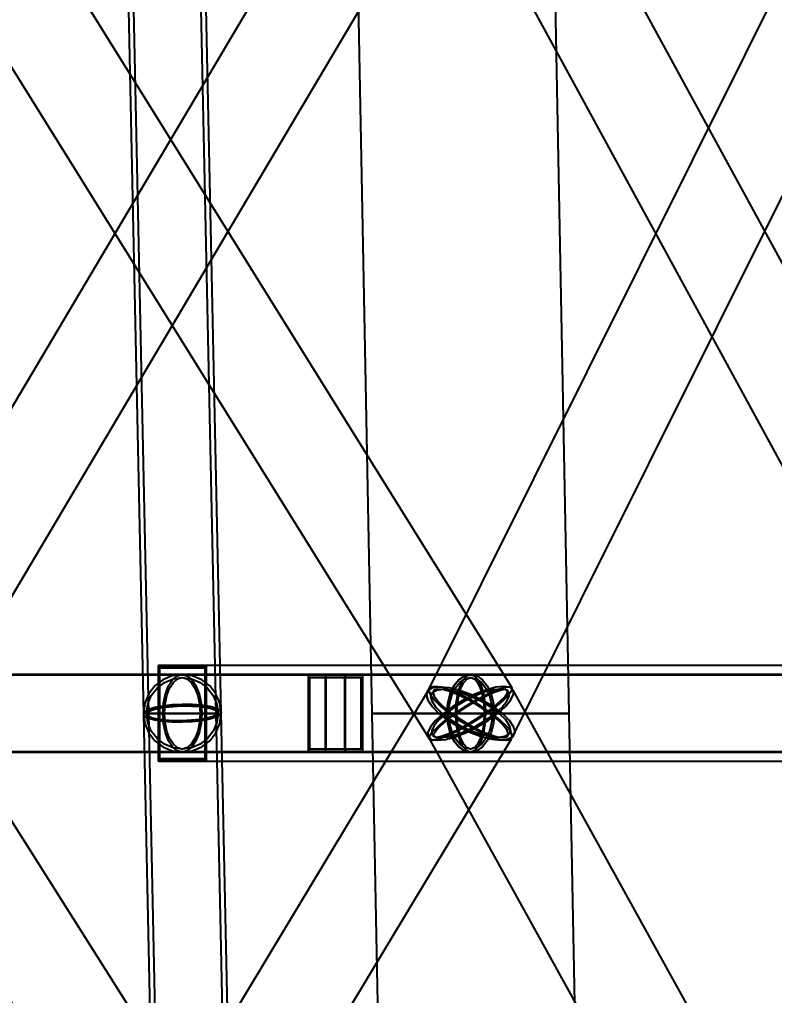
# Model space of a CAD drawing. Header units: millimetres. Extents: x -123812 to 252100, y -3000 to 639000.
# Drawn here: x 3984 to 7939, y 398522 to 403634 of the extents above; entities that cross this region are included whole.
import ezdxf

# ---------------------------------------------------------------- set-up
doc = ezdxf.new("R2010")
doc.units = ezdxf.units.MM
doc.layers.add('D-STR-DIM', color=7, linetype='Continuous', lineweight=13)
doc.layers.add('D-STR-STRC', color=7, linetype='Continuous', lineweight=25)
doc.styles.add('OpenSansCondensed-Light', font='OpenSansCondensed-Light.ttf')
doc.styles.add('TOWER_UNICODE', font='Arial Unicode.ttf')
doc.dimstyles.new('EZDXF', dxfattribs={"dimtxt": 0.25, "dimasz": 0.175, "dimexe": 0.375, "dimexo": 0.125, "dimgap": 0.1, "dimtad": 1, "dimlfac": 100, "dimzin": 12, "dimdsep": 46, "dimtxsty": 'OpenSansCondensed-Light', "dimblk": 'ARCHTICK', "dimcen": 2.5, "dimazin": 3, "dimtfac": 0.5, "dimtmove": 2, "dimatfit": 3})

# ---------------------------------------------------------------- blocks, each defined once
blk = doc.blocks.new('_ARCHTICK')
at = {"color": 0, "linetype": 'BYBLOCK', "const_width": 0.15}
blk.add_lwpolyline([(-0.5, -0.5), (0.5, 0.5)], dxfattribs=at)

msp = doc.modelspace()

# ---------------------------------------------------------------- linework, layer by layer
at = {"layer": 'D-STR-STRC'}
for points in [[(4101.4, 424995.9), (4633.8, 399995.9), (4640.7, 399985.1), (4661, 399975.4), (4693.3, 399967.4), (4735.4, 399961.6), (4784.4, 399958.4), (4837, 399958), (4889.5, 399960.5), (4938.5, 399965.7), (4980.6, 399973.2), (5012.9, 399982.6), (5033.2, 399993.1), (5040.1, 400004.1), (4507.7, 425004.1)], [(3020.1, 404865), (6132.1, 399865), (6146.8, 399860.3), (6175.2, 399865), (6215.3, 399879), (6264.4, 399901.2), (6319.2, 399930.1), (6375.8, 399963.8), (6430.5, 400000), (6479.5, 400036.2), (6519.6, 400069.9), (6547.8, 400098.8), (6562.4, 400121), (6562.3, 400135), (3450.3, 405135)], [(3498.6, 399865), (6463, 404865), (6470.7, 404879), (6463.3, 404901.2), (6441.4, 404930.1), (6406.4, 404963.8), (6360.8, 405000), (6307.6, 405036.2), (6250.5, 405069.9), (6193.4, 405098.8), (6140.1, 405121), (6094.3, 405135), (6059.1, 405139.7), (6037, 405135), (3072.5, 400135)], [(6026.7, 404879), (8753, 399879), (8769.9, 399865), (8800.8, 399860.3), (8843.7, 399865), (8895.6, 399879), (8953, 399901.2), (9012, 399930.1), (9068.6, 399963.8), (9118.9, 400000), (9159.5, 400036.2), (9187.6, 400069.9), (9201.3, 400098.8), (9199.6, 400121), (6473.3, 405121)], [(8616.8, 405121), (6125.2, 400121), (6116.3, 400098.8), (6123.1, 400069.9), (6145.2, 400036.2), (6181.1, 400000), (6228.3, 399963.8), (6283.5, 399930.1), (6343.2, 399901.2), (6403.1, 399879), (6459.2, 399865), (6507.7, 399860.3), (6545.2, 399865), (6569.2, 399879), (9060.8, 404879)], [(0, 399796.8), (4837, 399796.8), (4863.3, 399803.7), (4887.8, 399824), (4908.8, 399856.3), (4925, 399898.4), (4935.1, 399947.4), (4938.6, 400000), (4935.1, 400052.6), (4925, 400101.6), (4908.8, 400143.7), (4887.8, 400176), (4863.3, 400196.3), (4837, 400203.2), (0, 400203.2)], [(0, 399796.8), (4837, 399796.8), (4863.3, 399803.7), (4887.8, 399824), (4908.8, 399856.3), (4925, 399898.4), (4935.1, 399947.4), (4938.6, 400000), (4935.1, 400052.6), (4925, 400101.6), (4908.8, 400143.7), (4887.8, 400176), (4863.3, 400196.3), (4837, 400203.2), (0, 400203.2)], [(3285.6, 399796.8), (6347.2, 399796.8), (6367.3, 399803.7), (6386.1, 399824), (6402.2, 399856.3), (6414.6, 399898.4), (6422.3, 399947.4), (6425, 400000), (6422.3, 400052.6), (6414.6, 400101.6), (6402.2, 400143.7), (6386.1, 400176), (6367.3, 400196.3), (6347.2, 400203.2), (3285.6, 400203.2)], [(3285.6, 399796.8), (6347.2, 399796.8), (6367.3, 399803.7), (6386.1, 399824), (6402.2, 399856.3), (6414.6, 399898.4), (6422.3, 399947.4), (6425, 400000), (6422.3, 400052.6), (6414.6, 400101.6), (6402.2, 400143.7), (6386.1, 400176), (6367.3, 400196.3), (6347.2, 400203.2), (3285.6, 400203.2)], [(8976.3, 400203.2), (6347.2, 400203.2), (6315.2, 400196.3), (6285.4, 400176), (6259.8, 400143.7), (6240.1, 400101.6), (6227.7, 400052.6), (6223.5, 400000), (6227.7, 399947.4), (6240.1, 399898.4), (6259.8, 399856.3), (6285.4, 399824), (6315.2, 399803.7), (6347.2, 399796.8), (8976.3, 399796.8)], [(8976.3, 400203.2), (6347.2, 400203.2), (6315.2, 400196.3), (6285.4, 400176), (6259.8, 400143.7), (6240.1, 400101.6), (6227.7, 400052.6), (6223.5, 400000), (6227.7, 399947.4), (6240.1, 399898.4), (6259.8, 399856.3), (6285.4, 399824), (6315.2, 399803.7), (6347.2, 399796.8), (8976.3, 399796.8)], [(6658.6, 395136.4), (3499.8, 400136.4), (3484.9, 400141.2), (3456.5, 400136.4), (3416.5, 400122.3), (3367.5, 400099.9), (3312.9, 400070.6), (3256.5, 400036.6), (3202, 400000), (3153.3, 399963.4), (3113.5, 399929.4), (3085.5, 399900.1), (3071.1, 399877.7), (3071.4, 399863.6), (6230.2, 394863.6)], [(3548.1, 394863.6), (6559.4, 399863.6), (6567.1, 399877.7), (6559.8, 399900.1), (6538, 399929.4), (6503.2, 399963.4), (6457.8, 400000), (6404.8, 400036.6), (6347.9, 400070.6), (6291, 400099.9), (6237.9, 400122.3), (6192.2, 400136.4), (6157.2, 400141.2), (6135, 400136.4), (3123.7, 395136.4)], [(9336.4, 395122.3), (6569.8, 400122.3), (6552.8, 400136.4), (6521.8, 400141.2), (6478.9, 400136.4), (6427.1, 400122.3), (6369.8, 400099.9), (6310.9, 400070.6), (6254.5, 400036.6), (6204.5, 400000), (6164.1, 399963.4), (6136.3, 399929.4), (6122.8, 399900.1), (6124.6, 399877.7), (8891.2, 394877.7)], [(5572.5, 375004.1), (5040.1, 400004.1), (5033.2, 400016), (5012.9, 400026.9), (4980.6, 400035.9), (4938.5, 400042.4), (4889.5, 400046.1), (4837, 400046.6), (4784.4, 400044), (4735.4, 400038.3), (4693.3, 400030.1), (4661, 400019.8), (4640.7, 400008.1), (4633.8, 399995.9), (5166.2, 374995.9)]]:
    msp.add_lwpolyline(points, dxfattribs=at)
for points in [[(4126.8, 425000), (4659.2, 400000), (5014.8, 400000), (4482.4, 425000)], [(4126.8, 425000), (4659.2, 400000), (5014.8, 400000), (4482.4, 425000)], [(5733.4, 405000), (5830.1, 400000), (6864.3, 400000), (6766.6, 405000)], [(5733.4, 405000), (5830.1, 400000), (6864.3, 400000), (6766.6, 405000)], [(4712, 399750), (9891.6, 399750), (9891.6, 400250), (4712, 400250)], [(4962, 400250), (4712, 400250), (4712, 399750), (4962, 399750)], [(4712, 399750), (9891.6, 399750), (9891.6, 400250), (4712, 400250)], [(4712, 400250), (4962, 400250), (4962, 399750), (4712, 399750)], [(4956, 400238), (4718, 400238), (4718, 399762), (4956, 399762)], [(4718, 400238), (4956, 400238), (4956, 399762), (4718, 399762)], [(-51.8, 399800), (5690.5, 399800), (5690.5, 400200), (-51.8, 400200)], [(-51.8, 399800), (5690.5, 399800), (5690.5, 400200), (-51.8, 400200)], [(4633.8, 400000), (4640.7, 399947.4), (4661, 399898.4), (4693.3, 399856.3), (4735.4, 399824), (4784.4, 399803.7), (4837, 399796.8), (4889.6, 399803.7), (4938.6, 399824), (4980.6, 399856.3), (5012.9, 399898.4), (5033.2, 399947.4), (5040.2, 400000), (5033.2, 400052.6), (5012.9, 400101.6), (4980.6, 400143.7), (4938.6, 400176), (4889.6, 400196.3), (4837, 400203.2), (4784.4, 400196.3), (4735.4, 400176), (4693.3, 400143.7), (4661, 400101.6), (4640.7, 400052.6)], [(5024.2, 400000), (5017.8, 399951.5), (4999.1, 399906.4), (4969.3, 399867.6), (4930.6, 399837.9), (4885.4, 399819.2), (4837, 399812.8), (4788.5, 399819.2), (4743.4, 399837.9), (4704.6, 399867.6), (4674.8, 399906.4), (4656.1, 399951.5), (4649.8, 400000), (4656.1, 400048.5), (4674.8, 400093.6), (4704.6, 400132.4), (4743.4, 400162.1), (4788.5, 400180.8), (4837, 400187.2), (4885.4, 400180.8), (4930.6, 400162.1), (4969.3, 400132.4), (4999.1, 400093.6), (5017.8, 400048.5)], [(4938.6, 400000), (4935.1, 399947.4), (4925, 399898.4), (4908.8, 399856.3), (4887.8, 399824), (4863.3, 399803.7), (4837, 399796.8), (4810.7, 399803.7), (4786.2, 399824), (4765.1, 399856.3), (4749, 399898.4), (4738.8, 399947.4), (4735.4, 400000), (4738.8, 400052.6), (4749, 400101.6), (4765.1, 400143.7), (4786.2, 400176), (4810.7, 400196.3), (4837, 400203.2), (4863.3, 400196.3), (4887.8, 400176), (4908.8, 400143.7), (4925, 400101.6), (4935.1, 400052.6)], [(4938.6, 400000), (4935.1, 399947.4), (4925, 399898.4), (4908.8, 399856.3), (4887.8, 399824), (4863.3, 399803.7), (4837, 399796.8), (4810.7, 399803.7), (4786.2, 399824), (4765.1, 399856.3), (4749, 399898.4), (4738.8, 399947.4), (4735.4, 400000), (4738.8, 400052.6), (4749, 400101.6), (4765.1, 400143.7), (4786.2, 400176), (4810.7, 400196.3), (4837, 400203.2), (4863.3, 400196.3), (4887.8, 400176), (4908.8, 400143.7), (4925, 400101.6), (4935.1, 400052.6)], [(4930.6, 400000), (4927.4, 399951.5), (4918, 399906.4), (4903.2, 399867.6), (4883.8, 399837.9), (4861.2, 399819.2), (4837, 399812.8), (4812.7, 399819.2), (4790.2, 399837.9), (4770.8, 399867.6), (4755.9, 399906.4), (4746.6, 399951.5), (4743.4, 400000), (4746.6, 400048.5), (4755.9, 400093.6), (4770.8, 400132.4), (4790.2, 400162.1), (4812.7, 400180.8), (4837, 400187.2), (4861.2, 400180.8), (4883.8, 400162.1), (4903.2, 400132.4), (4918, 400093.6), (4927.4, 400048.5)], [(4930.6, 400000), (4927.4, 399951.5), (4918, 399906.4), (4903.2, 399867.6), (4883.8, 399837.9), (4861.2, 399819.2), (4837, 399812.8), (4812.7, 399819.2), (4790.2, 399837.9), (4770.8, 399867.6), (4755.9, 399906.4), (4746.6, 399951.5), (4743.4, 400000), (4746.6, 400048.5), (4755.9, 400093.6), (4770.8, 400132.4), (4790.2, 400162.1), (4812.7, 400180.8), (4837, 400187.2), (4861.2, 400180.8), (4883.8, 400162.1), (4903.2, 400132.4), (4918, 400093.6), (4927.4, 400048.5)], [(5497.3, 399800), (9908, 399800), (9908, 400200), (5497.3, 400200)], [(5497.3, 400200), (5780.1, 400200), (5780.1, 399800), (5497.3, 399800)], [(5497.3, 399800), (9908, 399800), (9908, 400200), (5497.3, 400200)], [(5497.3, 400200), (5780.1, 400200), (5780.1, 399800), (5497.3, 399800)], [(5505.8, 400188), (5771.7, 400188), (5771.7, 399812), (5505.8, 399812)], [(5505.8, 400188), (5771.7, 400188), (5771.7, 399812), (5505.8, 399812)], [(5587, 400200), (5690.5, 400200), (5690.5, 399800), (5587, 399800)], [(5587, 400200), (5690.5, 400200), (5690.5, 399800), (5587, 399800)], [(5590.1, 400188), (5687.4, 400188), (5687.4, 399812), (5590.1, 399812)], [(5590.1, 400188), (5687.4, 400188), (5687.4, 399812), (5590.1, 399812)], [(6470.9, 400000), (6466.7, 399947.4), (6454.3, 399898.4), (6434.7, 399856.3), (6409.1, 399824), (6379.2, 399803.7), (6347.2, 399796.8), (6315.2, 399803.7), (6285.4, 399824), (6259.8, 399856.3), (6240.1, 399898.4), (6227.7, 399947.4), (6223.5, 400000), (6227.7, 400052.6), (6240.1, 400101.6), (6259.8, 400143.7), (6285.4, 400176), (6315.2, 400196.3), (6347.2, 400203.2), (6379.2, 400196.3), (6409.1, 400176), (6434.7, 400143.7), (6454.3, 400101.6), (6466.7, 400052.6)], [(6470.9, 400000), (6466.7, 399947.4), (6454.3, 399898.4), (6434.7, 399856.3), (6409.1, 399824), (6379.2, 399803.7), (6347.2, 399796.8), (6315.2, 399803.7), (6285.4, 399824), (6259.8, 399856.3), (6240.1, 399898.4), (6227.7, 399947.4), (6223.5, 400000), (6227.7, 400052.6), (6240.1, 400101.6), (6259.8, 400143.7), (6285.4, 400176), (6315.2, 400196.3), (6347.2, 400203.2), (6379.2, 400196.3), (6409.1, 400176), (6434.7, 400143.7), (6454.3, 400101.6), (6466.7, 400052.6)], [(6461.2, 400000), (6457.3, 399951.5), (6445.9, 399906.4), (6427.8, 399867.6), (6404.2, 399837.9), (6376.7, 399819.2), (6347.2, 399812.8), (6317.7, 399819.2), (6290.2, 399837.9), (6266.6, 399867.6), (6248.5, 399906.4), (6237.1, 399951.5), (6233.3, 400000), (6237.1, 400048.5), (6248.5, 400093.6), (6266.6, 400132.4), (6290.2, 400162.1), (6317.7, 400180.8), (6347.2, 400187.2), (6376.7, 400180.8), (6404.2, 400162.1), (6427.8, 400132.4), (6445.9, 400093.6), (6457.3, 400048.5)], [(6461.2, 400000), (6457.3, 399951.5), (6445.9, 399906.4), (6427.8, 399867.6), (6404.2, 399837.9), (6376.7, 399819.2), (6347.2, 399812.8), (6317.7, 399819.2), (6290.2, 399837.9), (6266.6, 399867.6), (6248.5, 399906.4), (6237.1, 399951.5), (6233.3, 400000), (6237.1, 400048.5), (6248.5, 400093.6), (6266.6, 400132.4), (6290.2, 400162.1), (6317.7, 400180.8), (6347.2, 400187.2), (6376.7, 400180.8), (6404.2, 400162.1), (6427.8, 400132.4), (6445.9, 400093.6), (6457.3, 400048.5)], [(6425, 400000), (6422.3, 399947.4), (6414.6, 399898.4), (6402.2, 399856.3), (6386.1, 399824), (6367.3, 399803.7), (6347.2, 399796.8), (6327.1, 399803.7), (6308.3, 399824), (6292.2, 399856.3), (6279.9, 399898.4), (6272.1, 399947.4), (6269.5, 400000), (6272.1, 400052.6), (6279.9, 400101.6), (6292.2, 400143.7), (6308.3, 400176), (6327.1, 400196.3), (6347.2, 400203.2), (6367.3, 400196.3), (6386.1, 400176), (6402.2, 400143.7), (6414.6, 400101.6), (6422.3, 400052.6)], [(6425, 400000), (6422.3, 399947.4), (6414.6, 399898.4), (6402.2, 399856.3), (6386.1, 399824), (6367.3, 399803.7), (6347.2, 399796.8), (6327.1, 399803.7), (6308.3, 399824), (6292.2, 399856.3), (6279.9, 399898.4), (6272.1, 399947.4), (6269.5, 400000), (6272.1, 400052.6), (6279.9, 400101.6), (6292.2, 400143.7), (6308.3, 400176), (6327.1, 400196.3), (6347.2, 400203.2), (6367.3, 400196.3), (6386.1, 400176), (6402.2, 400143.7), (6414.6, 400101.6), (6422.3, 400052.6)], [(6418.9, 400000), (6416.4, 399951.5), (6409.3, 399906.4), (6397.9, 399867.6), (6383, 399837.9), (6365.8, 399819.2), (6347.2, 399812.8), (6328.7, 399819.2), (6311.4, 399837.9), (6296.6, 399867.6), (6285.2, 399906.4), (6278, 399951.5), (6275.6, 400000), (6278, 400048.5), (6285.2, 400093.6), (6296.6, 400132.4), (6311.4, 400162.1), (6328.7, 400180.8), (6347.2, 400187.2), (6365.8, 400180.8), (6383, 400162.1), (6397.9, 400132.4), (6409.3, 400093.6), (6416.4, 400048.5)], [(6418.9, 400000), (6416.4, 399951.5), (6409.3, 399906.4), (6397.9, 399867.6), (6383, 399837.9), (6365.8, 399819.2), (6347.2, 399812.8), (6328.7, 399819.2), (6311.4, 399837.9), (6296.6, 399867.6), (6285.2, 399906.4), (6278, 399951.5), (6275.6, 400000), (6278, 400048.5), (6285.2, 400093.6), (6296.6, 400132.4), (6311.4, 400162.1), (6328.7, 400180.8), (6347.2, 400187.2), (6365.8, 400180.8), (6383, 400162.1), (6397.9, 400132.4), (6409.3, 400093.6), (6416.4, 400048.5)], [(6513.4, 400000), (6549.2, 399963.8), (6571.3, 399930.1), (6578.2, 399901.2), (6569.2, 399879), (6545.2, 399865), (6507.7, 399860.3), (6459.2, 399865), (6403.1, 399879), (6343.2, 399901.2), (6283.5, 399930.1), (6228.3, 399963.8), (6181.1, 400000), (6145.2, 400036.2), (6123.1, 400069.9), (6116.3, 400098.8), (6125.2, 400121), (6149.3, 400135), (6186.8, 400139.7), (6235.3, 400135), (6291.4, 400121), (6351.3, 400098.8), (6410.9, 400069.9), (6466.2, 400036.2)], [(6204.5, 400000), (6164.1, 399963.4), (6136.3, 399929.4), (6122.8, 399900.1), (6124.6, 399877.7), (6141.6, 399863.6), (6172.6, 399858.8), (6215.5, 399863.6), (6267.4, 399877.7), (6324.7, 399900.1), (6383.5, 399929.4), (6439.9, 399963.4), (6490, 400000), (6530.3, 400036.6), (6558.2, 400070.6), (6571.6, 400099.9), (6569.8, 400122.3), (6552.8, 400136.4), (6521.8, 400141.2), (6478.9, 400136.4), (6427.1, 400122.3), (6369.8, 400099.9), (6310.9, 400070.6), (6254.5, 400036.6)], [(6236.7, 400000), (6289.6, 399963.4), (6346.5, 399929.4), (6403.4, 399900.1), (6456.5, 399877.7), (6502.2, 399863.6), (6537.3, 399858.8), (6559.4, 399863.6), (6567.1, 399877.7), (6559.8, 399900.1), (6538, 399929.4), (6503.2, 399963.4), (6457.8, 400000), (6404.8, 400036.6), (6347.9, 400070.6), (6291, 400099.9), (6237.9, 400122.3), (6192.2, 400136.4), (6157.2, 400141.2), (6135, 400136.4), (6127.3, 400122.3), (6134.6, 400099.9), (6156.4, 400070.6), (6191.2, 400036.6)], [(6430.5, 400000), (6375.8, 399963.8), (6319.2, 399930.1), (6264.4, 399901.2), (6215.3, 399879), (6175.2, 399865), (6146.8, 399860.3), (6132.1, 399865), (6132, 399879), (6146.6, 399901.2), (6174.9, 399930.1), (6214.9, 399963.8), (6263.9, 400000), (6318.6, 400036.2), (6375.3, 400069.9), (6430, 400098.8), (6479.1, 400121), (6519.2, 400135), (6547.6, 400139.7), (6562.3, 400135), (6562.4, 400121), (6547.8, 400098.8), (6519.6, 400069.9), (6479.5, 400036.2)], [(6497, 400000), (6529.4, 399967.4), (6549.3, 399937), (6555.4, 399910.9), (6547.4, 399890.9), (6525.7, 399878.3), (6491.9, 399874), (6448.2, 399878.3), (6397.6, 399890.9), (6343.6, 399910.9), (6289.8, 399937), (6240, 399967.4), (6197.4, 400000), (6165.1, 400032.6), (6145.2, 400063), (6139, 400089.1), (6147.1, 400109.1), (6168.7, 400121.7), (6202.6, 400126), (6246.3, 400121.7), (6296.9, 400109.1), (6350.9, 400089.1), (6404.6, 400063), (6454.5, 400032.6)], [(6218.5, 400000), (6182.2, 399967), (6157, 399936.3), (6144.9, 399910), (6146.5, 399889.7), (6161.8, 399877), (6189.8, 399872.7), (6228.5, 399877), (6275.2, 399889.7), (6326.9, 399910), (6380, 399936.3), (6430.8, 399967), (6475.9, 400000), (6512.3, 400033), (6537.4, 400063.7), (6549.6, 400090), (6547.9, 400110.3), (6532.6, 400123), (6504.7, 400127.3), (6466, 400123), (6419.2, 400110.3), (6367.5, 400090), (6314.5, 400063.7), (6263.7, 400033)], [(6247.5, 400000), (6295.3, 399967), (6346.6, 399936.3), (6397.9, 399910), (6445.8, 399889.7), (6486.9, 399877), (6518.6, 399872.7), (6538.5, 399877), (6545.5, 399889.7), (6538.9, 399910), (6519.2, 399936.3), (6487.9, 399967), (6446.9, 400000), (6399.2, 400033), (6347.9, 400063.7), (6296.5, 400090), (6248.7, 400110.3), (6207.5, 400123), (6175.9, 400127.3), (6155.9, 400123), (6149, 400110.3), (6155.6, 400090), (6175.2, 400063.7), (6206.6, 400033)], [(6422.3, 400000), (6373, 399967.4), (6321.9, 399937), (6272.6, 399910.9), (6228.3, 399890.9), (6192.2, 399878.3), (6166.6, 399874), (6153.3, 399878.3), (6153.2, 399890.9), (6166.4, 399910.9), (6191.9, 399937), (6227.9, 399967.4), (6272.1, 400000), (6321.4, 400032.6), (6372.5, 400063), (6421.9, 400089.1), (6466.1, 400109.1), (6502.3, 400121.7), (6527.9, 400126), (6541.2, 400121.7), (6541.2, 400109.1), (6528.1, 400089.1), (6502.6, 400063), (6466.5, 400032.6)], [(4837, 399953.4), (4784.4, 399953.9), (4735.4, 399957.6), (4693.3, 399964.1), (4661, 399973.1), (4640.7, 399984), (4633.8, 399995.9), (4640.7, 400008.1), (4661, 400019.8), (4693.3, 400030.1), (4735.4, 400038.3), (4784.4, 400044), (4837, 400046.6), (4889.5, 400046.1), (4938.5, 400042.4), (4980.6, 400035.9), (5012.9, 400026.9), (5033.2, 400016), (5040.1, 400004.1), (5033.2, 399991.9), (5012.9, 399980.2), (4980.6, 399969.9), (4938.5, 399961.7), (4889.5, 399956)], [(4837, 399958), (4784.4, 399958.4), (4735.4, 399961.6), (4693.3, 399967.4), (4661, 399975.4), (4640.7, 399985.1), (4633.8, 399995.9), (4640.7, 400006.9), (4661, 400017.4), (4693.3, 400026.8), (4735.4, 400034.3), (4784.4, 400039.5), (4837, 400042), (4889.5, 400041.6), (4938.5, 400038.4), (4980.6, 400032.6), (5012.9, 400024.6), (5033.2, 400014.9), (5040.1, 400004.1), (5033.2, 399993.1), (5012.9, 399982.6), (4980.6, 399973.2), (4938.5, 399965.7), (4889.5, 399960.5)], [(4837, 399957.1), (4788.5, 399957.5), (4743.4, 399960.9), (4704.6, 399967), (4674.9, 399975.3), (4656.2, 399985.2), (4649.8, 399996.2), (4656.2, 400007.5), (4674.9, 400018.2), (4704.6, 400027.7), (4743.4, 400035.3), (4788.5, 400040.5), (4837, 400042.9), (4885.4, 400042.5), (4930.5, 400039.1), (4969.3, 400033), (4999, 400024.7), (5017.7, 400014.8), (5024.1, 400003.8), (5017.7, 399992.5), (4999, 399981.8), (4969.3, 399972.3), (4930.5, 399964.7), (4885.4, 399959.5)], [(4837, 399961.3), (4788.5, 399961.7), (4743.4, 399964.6), (4704.6, 399970), (4674.9, 399977.4), (4656.2, 399986.3), (4649.8, 399996.2), (4656.2, 400006.3), (4674.9, 400016), (4704.6, 400024.6), (4743.4, 400031.6), (4788.5, 400036.4), (4837, 400038.7), (4885.4, 400038.3), (4930.5, 400035.4), (4969.3, 400030), (4999, 400022.6), (5017.7, 400013.7), (5024.1, 400003.8), (5017.7, 399993.7), (4999, 399984), (4969.3, 399975.4), (4930.5, 399968.4), (4885.4, 399963.6)], [(4659.2, 400000), (5191.6, 375000), (5547.2, 375000), (5014.8, 400000)], [(5014.8, 400000), (5008.7, 400000), (4990.9, 400000), (4962.7, 400000), (4925.9, 400000), (4883, 400000), (4837, 400000), (4790.9, 400000), (4748.1, 400000), (4711.2, 400000), (4683, 400000), (4665.2, 400000), (4659.2, 400000), (4665.2, 400000), (4683, 400000), (4711.2, 400000), (4748.1, 400000), (4790.9, 400000), (4837, 400000), (4883, 400000), (4925.9, 400000), (4962.7, 400000), (4990.9, 400000), (5008.7, 400000)], [(4659.2, 400000), (5191.6, 375000), (5547.2, 375000), (5014.8, 400000)], [(5014.8, 400000), (5008.7, 400000), (4990.9, 400000), (4962.7, 400000), (4925.9, 400000), (4883, 400000), (4837, 400000), (4790.9, 400000), (4748.1, 400000), (4711.2, 400000), (4683, 400000), (4665.2, 400000), (4659.2, 400000), (4665.2, 400000), (4683, 400000), (4711.2, 400000), (4748.1, 400000), (4790.9, 400000), (4837, 400000), (4883, 400000), (4925.9, 400000), (4962.7, 400000), (4990.9, 400000), (5008.7, 400000)], [(5830.1, 400000), (5926.9, 395000), (6962, 395000), (6864.3, 400000)], [(6864.3, 400000), (6846.7, 400000), (6795.1, 400000), (6712.9, 400000), (6605.8, 400000), (6481.1, 400000), (6347.2, 400000), (6213.4, 400000), (6088.7, 400000), (5981.6, 400000), (5899.4, 400000), (5847.7, 400000), (5830.1, 400000), (5847.7, 400000), (5899.4, 400000), (5981.6, 400000), (6088.7, 400000), (6213.4, 400000), (6347.2, 400000), (6481.1, 400000), (6605.8, 400000), (6712.9, 400000), (6795.1, 400000), (6846.7, 400000)], [(5830.1, 400000), (5926.9, 395000), (6962, 395000), (6864.3, 400000)], [(6864.3, 400000), (6846.7, 400000), (6795.1, 400000), (6712.9, 400000), (6605.8, 400000), (6481.1, 400000), (6347.2, 400000), (6213.4, 400000), (6088.7, 400000), (5981.6, 400000), (5899.4, 400000), (5847.7, 400000), (5830.1, 400000), (5847.7, 400000), (5899.4, 400000), (5981.6, 400000), (6088.7, 400000), (6213.4, 400000), (6347.2, 400000), (6481.1, 400000), (6605.8, 400000), (6712.9, 400000), (6795.1, 400000), (6846.7, 400000)]]:
    msp.add_lwpolyline(points, close=True, dxfattribs=at)

# ---------------------------------------------------------------- dimensions: what is measured, and where the dimension line sits
at = {"layer": 'D-STR-DIM'}
msp.add_linear_dim(base=(187000, 0), p1=(0, 0), p2=(0, 450000), angle=90, dimstyle='EZDXF', override={"dimtxt": 8400, "dimasz": 3750, "dimexe": 2100, "dimexo": 1800, "dimgap": 2100, "dimtad": 1, "dimdec": 0, "dimlfac": 1, "dimlunit": 2, "dimtxsty": 'TOWER_UNICODE', "dimclrd": 7, "dimclre": 7, "dimclrt": 7}, dxfattribs=at).render()

doc.saveas('drawing.dxf')
